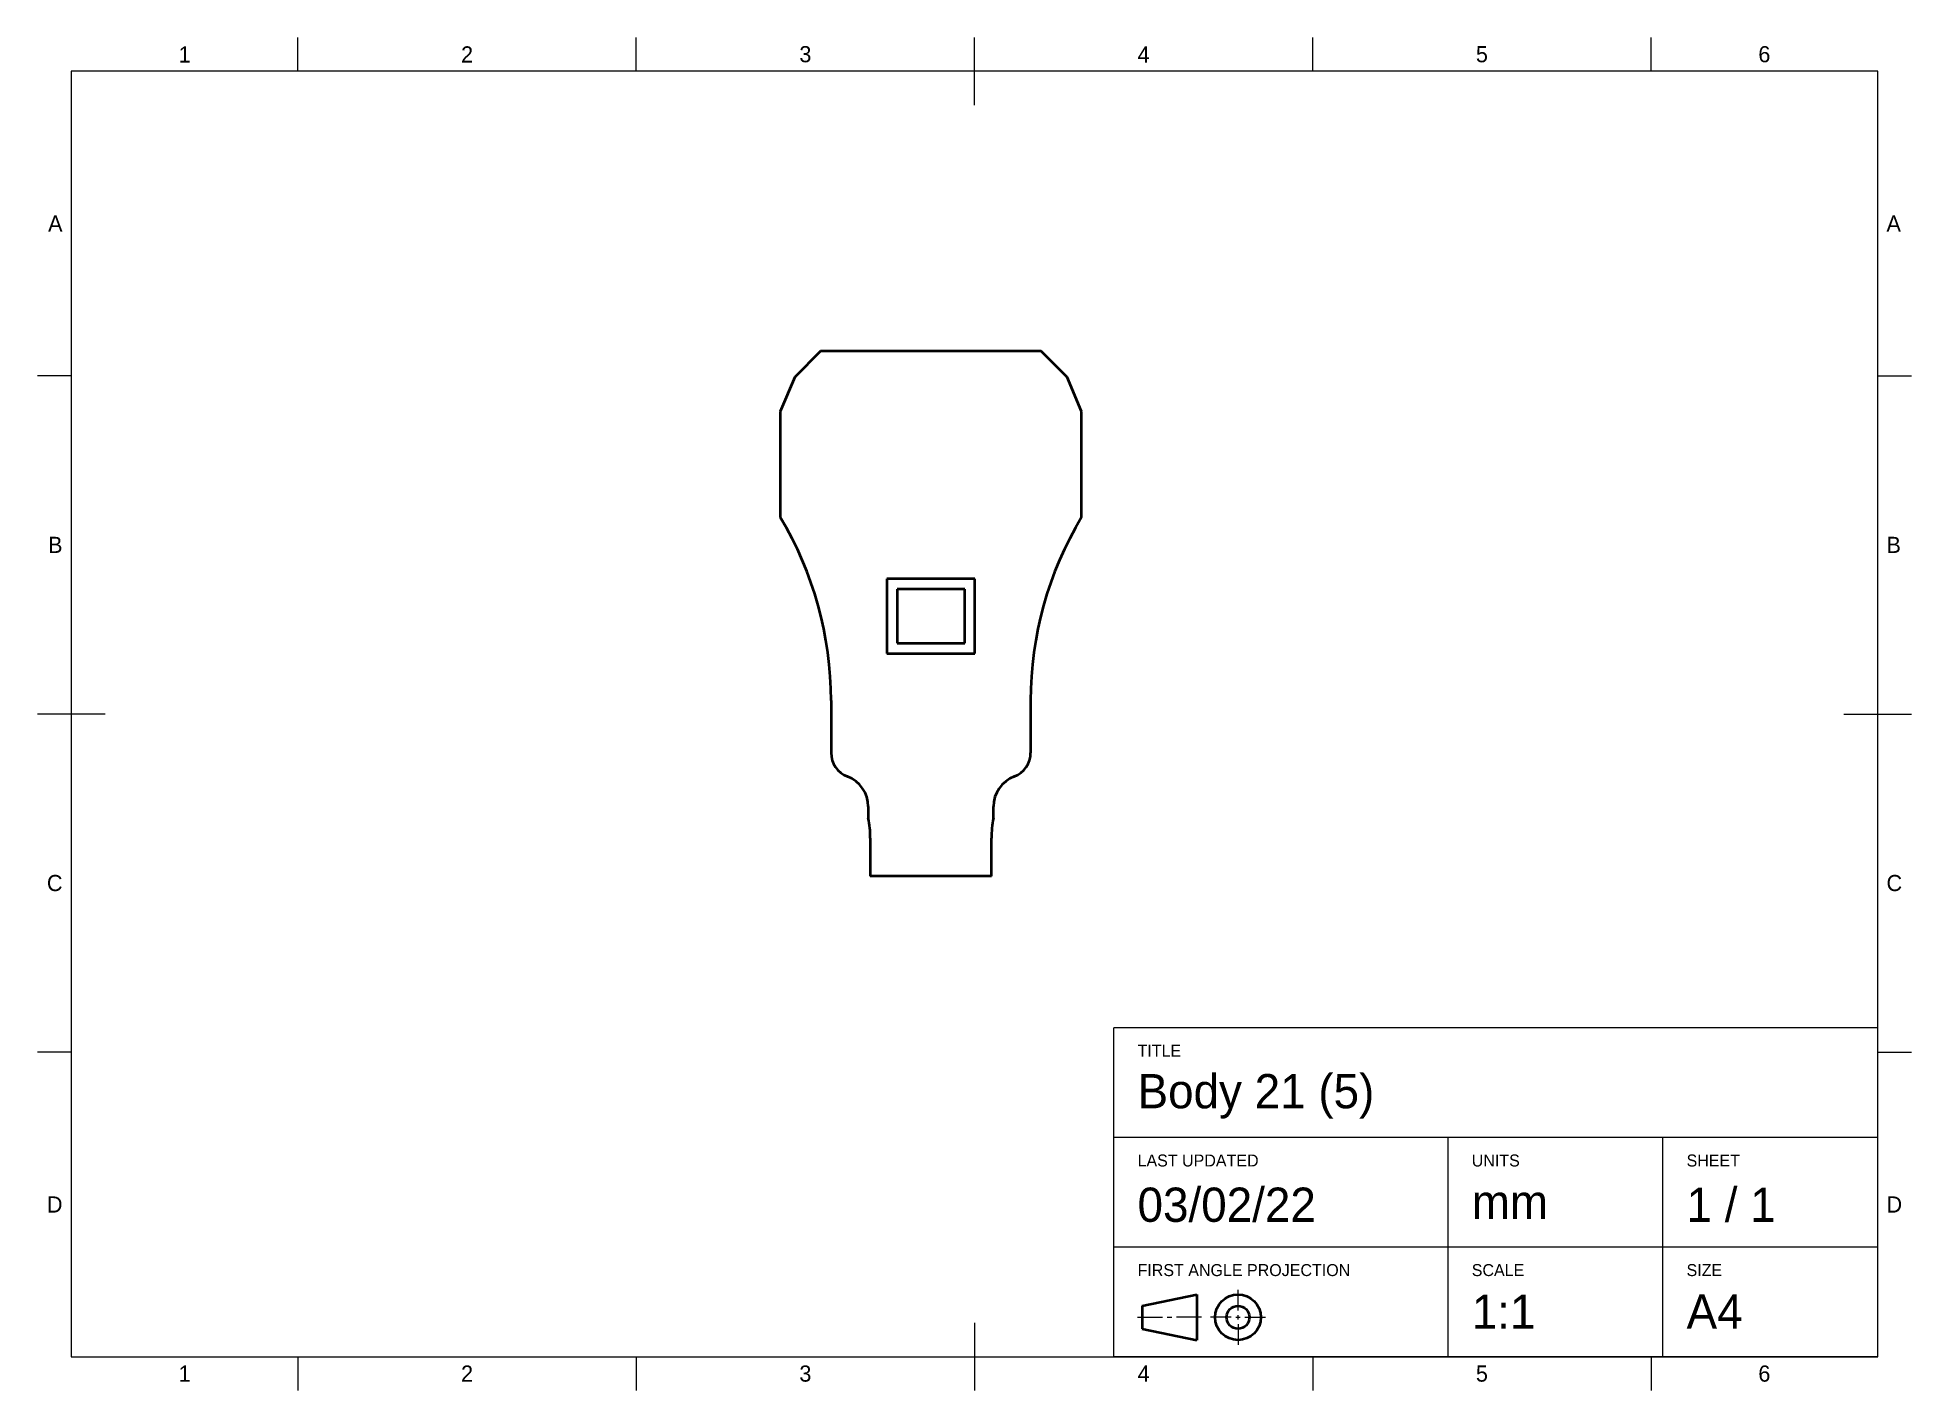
# Model space of a CAD drawing. Header units: millimetres. Extents: x 15 to 292, y 5 to 205.
import ezdxf

# ---------------------------------------------------------------- set-up
doc = ezdxf.new("R2010")
doc.units = ezdxf.units.MM
doc.layers.add('Border', color=7, linetype='Continuous')
doc.layers.add('Geometries', color=7, linetype='Continuous')
doc.styles.add('Shapr0', font='txt', dxfattribs={"height": 2.3925})
doc.styles.add('Shapr1', font='txt', dxfattribs={"height": 2.3925})

# ---------------------------------------------------------------- blocks, each defined once
blk = doc.blocks.new('*U2')
at = {"layer": 'Border', "linetype": 'Continuous', "lineweight": 15}
for p, q in [((287, 58.6), (174.1, 58.6)), ((174.1, 10), (174.1, 58.6)), ((287, 10), (287, 58.6)), ((287, 42.4), (174.1, 42.4)), ((223.5, 10), (223.5, 42.4)), ((255.25, 10), (255.25, 42.4)), ((287, 26.2), (174.1, 26.2)), ((192.450088, 16.837486), (192.450088, 19.875004)), ((177.6, 15.82498), (181.312522, 15.82498)), ((181.987526, 15.82498), (182.66253, 15.82498)), ((187.050056, 15.82498), (183.337534, 15.82498)), ((191.437582, 15.82498), (188.400064, 15.82498)), ((192.112586, 15.82498), (192.78759, 15.82498)), ((192.450088, 15.487478), (192.450088, 16.162482)), ((192.450088, 14.812474), (192.450088, 11.774956)), ((193.462594, 15.82498), (196.500112, 15.82498)), ((287, 10), (174.1, 10))]:
    blk.add_line(p, q, dxfattribs=at)
at = {"layer": 'Border', "linetype": 'Continuous', "lineweight": 40}
for p, q in [((178.275004, 17.51249), (186.375052, 19.2)), ((178.275004, 17.51249), (178.275004, 14.13747)), ((186.375052, 19.2), (186.375052, 12.44996)), ((178.275004, 14.13747), (186.375052, 12.44996))]:
    blk.add_line(p, q, dxfattribs=at)
for radius in [3.37502, 1.68751]:
    blk.add_circle((192.450088, 15.82498), radius, dxfattribs=at)

msp = doc.modelspace()

# ---------------------------------------------------------------- linework, layer by layer
at = {"layer": 'Border', "linetype": 'Continuous', "lineweight": 15}
for p, q in [((53.5, 200), (53.5, 205)), ((103.5, 200), (103.5, 205)), ((153.5, 195), (153.5, 205)), ((203.5, 200), (203.5, 205)), ((253.5, 200), (253.5, 205)), ((287, 200), (20, 200)), ((20, 200), (20, 10)), ((287, 10), (287, 200)), ((20, 155), (15, 155)), ((287, 155), (292, 155)), ((25, 105), (15, 105)), ((282, 105), (292, 105)), ((20, 55), (15, 55)), ((287, 55), (292, 55)), ((153.5, 15), (153.5, 5)), ((20, 10), (287, 10)), ((53.5, 10), (53.5, 5)), ((103.5, 10), (103.5, 5)), ((203.5, 10), (203.5, 5)), ((253.5, 10), (253.5, 5))]:
    msp.add_line(p, q, dxfattribs=at)
at = {"layer": 'Geometries', "linetype": 'Continuous', "lineweight": 40}
for p, q in [((130.74, 158.64), (126.92, 154.81)), ((163.36, 158.64), (130.74, 158.64)), ((167.18, 154.81), (163.36, 158.64)), ((126.92, 154.81), (124.8, 149.69)), ((169.3, 149.69), (167.18, 154.81)), ((124.8, 149.69), (124.8, 134.09)), ((169.3, 134.09), (169.3, 149.69)), ((153.55, 124.96), (140.55, 124.96)), ((140.55, 124.96), (140.55, 113.96)), ((153.55, 113.96), (153.55, 124.96)), ((152.05, 123.46), (142.05, 123.46)), ((142.05, 123.46), (142.05, 115.46)), ((152.05, 115.46), (152.05, 123.46)), ((140.55, 113.96), (153.55, 113.96)), ((142.05, 115.46), (152.05, 115.46)), ((132.3, 106.98), (132.3, 99.27)), ((161.8, 106.98), (161.8, 99.27)), ((137.8, 91.31), (137.8, 89.61)), ((156.3, 89.61), (156.3, 91.31)), ((138.1, 86.65), (138.1, 81.04)), ((156, 81.04), (156, 86.65)), ((156, 81.04), (138.1, 81.04))]:
    msp.add_line(p, q, dxfattribs=at)
for centre, radius, start, end in [((79.55, 106.98), 52.75, 0, 30.9273), ((214.55, 106.98), 52.75, 149.0727, 180), ((136.05, 99.27), 3.75, 180, 249.3328), ((158.05, 99.27), 3.75, 290.6672, 0), ((133.05, 91.31), 4.75, 0, 69.3328), ((161.05, 91.31), 4.75, 110.6672, 180), ((123.35, 86.65), 14.75, 0, 11.5755), ((170.75, 86.65), 14.75, 168.4245, 180)]:
    msp.add_arc(centre, radius, start, end, dxfattribs=at)

# ---------------------------------------------------------------- block references
msp.add_blockref('*U2', (0, 0))

# ---------------------------------------------------------------- texts
at = {"layer": 'Border', "linetype": 'Continuous', "lineweight": 15, "char_height": 2.39, "width": 2.3925, "style": 'Shapr0'}
for s, insert, attachment_point in [('1', (36.75, 201.3), 8), ('2', (78.5, 201.3), 8), ('3', (128.5, 201.3), 8), ('4', (178.5, 201.3), 8), ('5', (228.5, 201.3), 8), ('6', (270.25, 201.3), 8), ('A', (18.7, 177.5), 6), ('A', (288.3, 177.5), 4), ('B', (18.7, 130), 6), ('B', (288.3, 130), 4), ('C', (18.7, 80), 6), ('C', (288.3, 80), 4), ('D', (18.7, 32.5), 6), ('D', (288.3, 32.5), 4), ('1', (36.75, 8.7), 2), ('2', (78.5, 8.7), 2), ('3', (128.5, 8.7), 2), ('4', (178.5, 8.7), 2), ('5', (228.5, 8.7), 2), ('6', (270.25, 8.7), 2)]:
    msp.add_mtext(s, dxfattribs=dict(at, insert=insert, attachment_point=attachment_point))
at = {"layer": 'Border', "linetype": 'Continuous', "lineweight": 15, "attachment_point": 7, "style": 'Shapr1'}
for s, insert, char_height in [('TITLE', (177.6, 54.33), 1.77), ('Body 21 (5)', (177.6, 45.19), 5.0625), ('LAST UPDATED', (177.6, 38.09), 1.7705), ('UNITS', (227, 38.09), 1.77), ('SHEET', (258.75, 38.09), 1.77), ('03/02/22', (177.6, 29.86), 5.063), ('mm', (227, 30.34), 5.063), ('1 / 1', (258.75, 29.86), 5.063), ('FIRST ANGLE PROJECTION', (177.6, 21.89), 1.7705), ('SCALE', (227, 21.89), 1.77), ('SIZE', (258.75, 21.89), 1.77), ('1:1', (227, 14.12), 5.063), ('A4', (258.75, 14.14), 5.063)]:
    msp.add_mtext(s, dxfattribs=dict(at, insert=insert, char_height=char_height))

doc.saveas('drawing.dxf')
